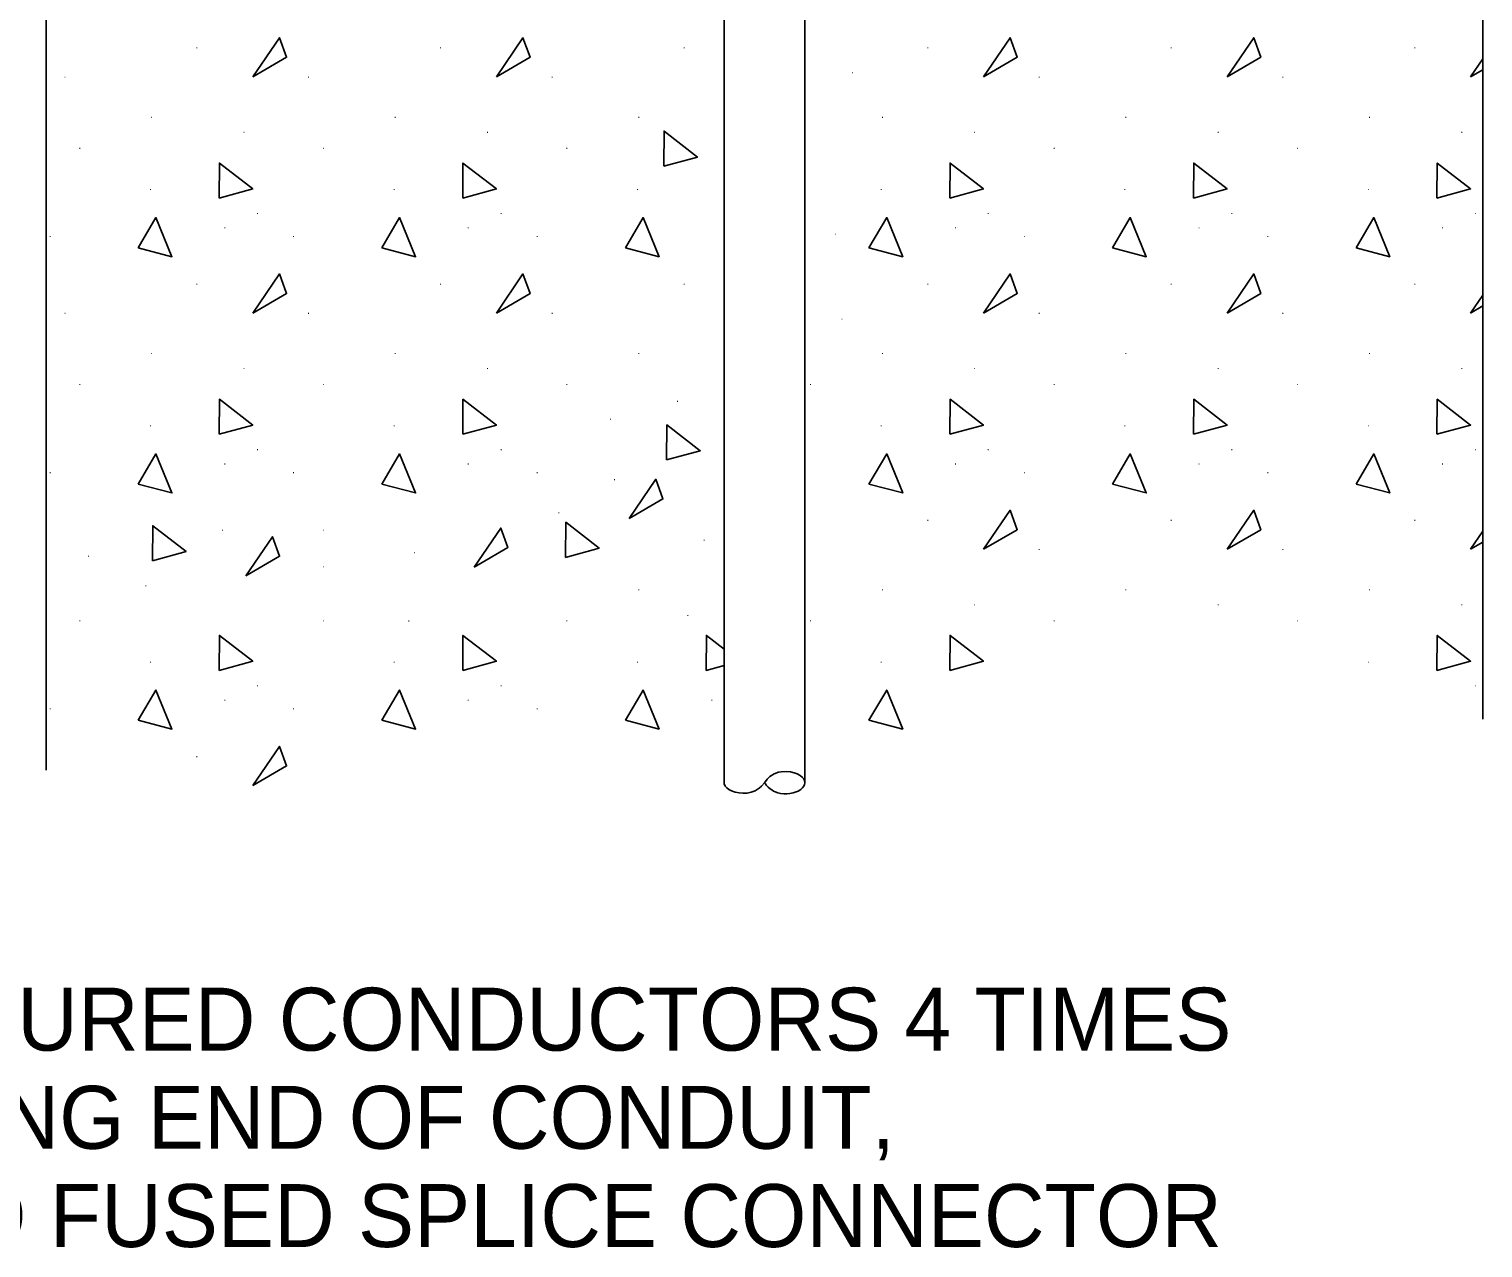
# Model space of a CAD drawing. Extents: x -894 to 866, y -472 to 714.
# Drawn here: x -363.4 to -201.5, y -103.7 to 32 of the extents above; entities that cross this region are included whole.
import ezdxf

# ---------------------------------------------------------------- set-up
doc = ezdxf.new("R2010")
doc.units = 0
doc.layers.add('es_DETAIL', color=7, linetype='Continuous')
doc.layers.add('es_DETAIL-anno', color=7, linetype='Continuous')

msp = doc.modelspace()

# ---------------------------------------------------------------- linework, layer by layer
at = {"layer": 'es_DETAIL'}
for p, q in [((-286, 79.77), (-286, -51.93)), ((-277, 79.77), (-277, -51.93)), ((-361.5, 66.77), (-361.5, -50.55)), ((-201.5, 66.77), (-201.5, -44.87))]:
    msp.add_line(p, q, dxfattribs=at)
for points in [[(-338.5, 26.66), (-335.53, 31.01), (-334.74, 28.84)], [(-311.37, 26.66), (-308.41, 31.01), (-307.62, 28.84)], [(-257.12, 26.66), (-254.15, 31.01), (-253.36, 28.84)], [(-229.99, 26.66), (-227.03, 31.01), (-226.24, 28.84)], [(-292.73, 16.71), (-292.7, 20.61), (-288.98, 17.73)], [(-342.25, 13.16), (-342.22, 17.06), (-338.5, 14.18)], [(-315.12, 13.16), (-315.09, 17.06), (-311.37, 14.18)], [(-260.87, 13.16), (-260.84, 17.06), (-257.12, 14.18)], [(-233.74, 13.16), (-233.71, 17.06), (-229.99, 14.18)], [(-206.62, 13.16), (-206.59, 17.06), (-202.87, 14.18)], [(-351.26, 7.62), (-349.28, 10.98), (-347.5, 6.63)], [(-324.13, 7.62), (-322.15, 10.98), (-320.37, 6.63)], [(-297, 7.62), (-295.03, 10.98), (-293.25, 6.63)], [(-269.88, 7.62), (-267.9, 10.98), (-266.12, 6.63)], [(-242.75, 7.62), (-240.77, 10.98), (-238.99, 6.63)], [(-215.62, 7.62), (-213.65, 10.98), (-211.87, 6.63)], [(-338.5, 0.36), (-335.53, 4.71), (-334.74, 2.53)], [(-311.37, 0.36), (-308.41, 4.71), (-307.62, 2.53)], [(-257.12, 0.36), (-254.15, 4.71), (-253.36, 2.53)], [(-229.99, 0.36), (-227.03, 4.71), (-226.24, 2.53)], [(-342.25, -13.14), (-342.22, -9.24), (-338.5, -12.12)], [(-315.12, -13.14), (-315.09, -9.24), (-311.37, -12.12)], [(-260.87, -13.14), (-260.84, -9.24), (-257.12, -12.12)], [(-233.74, -13.14), (-233.71, -9.24), (-229.99, -12.12)], [(-206.62, -13.14), (-206.59, -9.24), (-202.87, -12.12)], [(-292.42, -16), (-292.39, -12.09), (-288.67, -14.97)], [(-351.26, -18.68), (-349.28, -15.32), (-347.5, -19.67)], [(-324.13, -18.68), (-322.15, -15.32), (-320.37, -19.67)], [(-269.88, -18.68), (-267.9, -15.32), (-266.12, -19.67)], [(-242.75, -18.68), (-240.77, -15.32), (-238.99, -19.67)], [(-215.62, -18.68), (-213.65, -15.32), (-211.87, -19.67)], [(-296.58, -22.51), (-293.62, -18.15), (-292.83, -20.33)], [(-257.12, -25.95), (-254.15, -21.59), (-253.36, -23.77)], [(-229.99, -25.95), (-227.03, -21.59), (-226.24, -23.77)], [(-349.67, -27.23), (-349.64, -23.33), (-345.92, -26.21)], [(-313.86, -27.93), (-310.89, -23.58), (-310.1, -25.76)], [(-303.67, -26.85), (-303.64, -22.94), (-299.93, -25.82)], [(-339.28, -28.9), (-336.31, -24.55), (-335.52, -26.72)], [(-342.25, -39.44), (-342.22, -35.54), (-338.5, -38.42)], [(-315.12, -39.44), (-315.09, -35.54), (-311.37, -38.42)], [(-260.87, -39.44), (-260.84, -35.54), (-257.12, -38.42)], [(-206.62, -39.44), (-206.59, -35.54), (-202.87, -38.42)], [(-351.26, -44.98), (-349.28, -41.62), (-347.5, -45.97)], [(-324.13, -44.98), (-322.15, -41.62), (-320.37, -45.97)], [(-297, -44.98), (-295.03, -41.62), (-293.25, -45.97)], [(-269.88, -44.98), (-267.9, -41.62), (-266.12, -45.97)], [(-338.5, -52.25), (-335.53, -47.89), (-334.74, -50.07)]]:
    msp.add_lwpolyline(points, close=True, dxfattribs=at)
for points in [[(-202.87, 26.66), (-201.5, 28.67)], [(-201.5, 27.45), (-202.87, 26.66)], [(-202.87, 0.36), (-201.5, 2.36)], [(-201.5, 1.15), (-202.87, 0.36)], [(-202.87, -25.95), (-201.5, -23.94)], [(-201.5, -25.15), (-202.87, -25.95)], [(-286, -38.9), (-288, -39.44), (-287.97, -35.54), (-286, -37.06)], [(-286, -51.93), (-285.99, -52.06), (-285.88, -52.31), (-285.69, -52.52), (-285.47, -52.68), (-285.18, -52.83), (-284.78, -52.97), (-284.32, -53.06), (-283.91, -53.09), (-283.45, -53.09), (-282.99, -52.99), (-282.54, -52.82), (-282.11, -52.55), (-281.83, -52.31), (-281.52, -51.95), (-281.22, -51.54), (-280.91, -51.25), (-280.44, -50.95), (-279.96, -50.77), (-279.64, -50.71), (-279.07, -50.69), (-278.6, -50.74), (-278.2, -50.84), (-277.88, -50.95), (-277.55, -51.13), (-277.28, -51.34), (-277.14, -51.52), (-277.05, -51.7), (-277.01, -51.94), (-277.05, -52.17), (-277.15, -52.36), (-277.26, -52.5), (-277.48, -52.69), (-277.76, -52.86), (-277.97, -52.95), (-278.3, -53.06), (-278.67, -53.13), (-279.04, -53.17), (-279.35, -53.17), (-279.72, -53.13), (-280.01, -53.06), (-280.34, -52.94), (-280.5, -52.88), (-280.7, -52.74), (-280.87, -52.62), (-281.11, -52.42), (-281.29, -52.23), (-281.41, -52.07), (-281.5, -51.94)]]:
    msp.add_lwpolyline(points, dxfattribs=at)

# ---------------------------------------------------------------- texts
for p in [(-344.87, 29.82), (-317.74, 29.82), (-290.61, 29.82), (-263.48, 29.82), (-236.36, 29.82), (-209.23, 29.82), (-359.56, 26.56), (-332.44, 26.56), (-305.31, 26.56), (-271.84, 27.06), (-251.06, 26.56), (-223.93, 26.56), (-349.91, 22.09), (-322.79, 22.09), (-295.66, 22.09), (-268.53, 22.09), (-241.41, 22.09), (-214.28, 22.09), (-339.63, 20.42), (-312.5, 20.42), (-258.25, 20.42), (-231.12, 20.42), (-203.99, 20.42), (-357.92, 18.63), (-330.79, 18.63), (-303.66, 18.63), (-249.41, 18.63), (-222.28, 18.63), (-350.04, 14.04), (-322.91, 14.04), (-295.79, 14.04), (-268.66, 14.04), (-241.53, 14.04), (-214.41, 14.04), (-338.12, 11.39), (-310.99, 11.39), (-256.74, 11.39), (-229.61, 11.39), (-202.49, 11.39), (-341.77, 9.79), (-314.65, 9.79), (-260.39, 9.79), (-233.27, 9.79), (-206.14, 9.79), (-361.22, 8.82), (-334.1, 8.82), (-306.97, 8.82), (-273.73, 9.07), (-252.72, 8.82), (-225.59, 8.82), (-344.87, 3.52), (-317.74, 3.52), (-290.61, 3.52), (-263.48, 3.52), (-236.36, 3.52), (-209.23, 3.52), (-359.56, 0.26), (-332.44, 0.26), (-305.31, 0.26), (-251.06, 0.26), (-223.93, 0.26), (-273.03, -0.39), (-349.91, -4.22), (-322.79, -4.22), (-295.66, -4.22), (-268.53, -4.22), (-241.41, -4.22), (-214.28, -4.22), (-339.63, -5.88), (-312.5, -5.88), (-258.25, -5.88), (-231.12, -5.88), (-203.99, -5.88), (-357.92, -7.67), (-330.79, -7.67), (-303.66, -7.67), (-276.54, -7.67), (-249.41, -7.67), (-222.28, -7.67), (-291.36, -9.54), (-350.04, -12.27), (-322.91, -12.27), (-298.8, -11.51), (-268.66, -12.27), (-241.53, -12.27), (-214.41, -12.27), (-338.12, -14.91), (-310.99, -14.91), (-256.74, -14.91), (-229.61, -14.91), (-202.49, -14.91), (-361.22, -17.48), (-341.77, -16.51), (-334.1, -17.48), (-314.65, -16.51), (-306.97, -17.48), (-260.39, -16.51), (-252.72, -17.48), (-233.27, -16.51), (-225.59, -17.48), (-206.14, -16.51), (-298.35, -18.26), (-304.56, -21.94), (-263.48, -22.79), (-236.36, -22.79), (-209.23, -22.79), (-342.01, -23.88), (-330.75, -23.88), (-288.39, -25), (-356.95, -26.78), (-320.66, -26.39), (-251.06, -26.04), (-223.93, -26.04), (-330.75, -27.95), (-350.55, -30.08), (-295.66, -30.52), (-268.53, -30.52), (-241.41, -30.52), (-214.28, -30.52), (-258.25, -32.18), (-231.12, -32.18), (-203.99, -32.18), (-357.92, -33.97), (-330.79, -33.97), (-321.26, -33.99), (-303.66, -33.97), (-290.2, -33.37), (-276.54, -33.97), (-249.41, -33.97), (-222.28, -33.97), (-350.04, -38.57), (-322.91, -38.57), (-295.79, -38.57), (-268.66, -38.57), (-214.41, -38.57), (-338.12, -41.21), (-310.99, -41.21), (-202.49, -41.21), (-361.22, -43.78), (-341.77, -42.81), (-334.1, -43.78), (-314.65, -42.81), (-306.97, -43.78), (-287.52, -42.81), (-344.87, -49.09)]:
    msp.add_text('.', height=0.8, dxfattribs=at).set_placement(p)
at = {"layer": 'es_DETAIL-anno'}
for s, p in [('WRAPPED AND SECURED CONDUCTORS 4 TIMES', (-456.27, -81.76)), ('AROUND PROJECTING END OF CONDUIT,', (-456.27, -92.69)), ('THEN CONTINUE TO FUSED SPLICE CONNECTOR', (-456.27, -103.63))]:
    msp.add_text(s, height=7, dxfattribs=at).set_placement(p)

doc.saveas('drawing.dxf')
